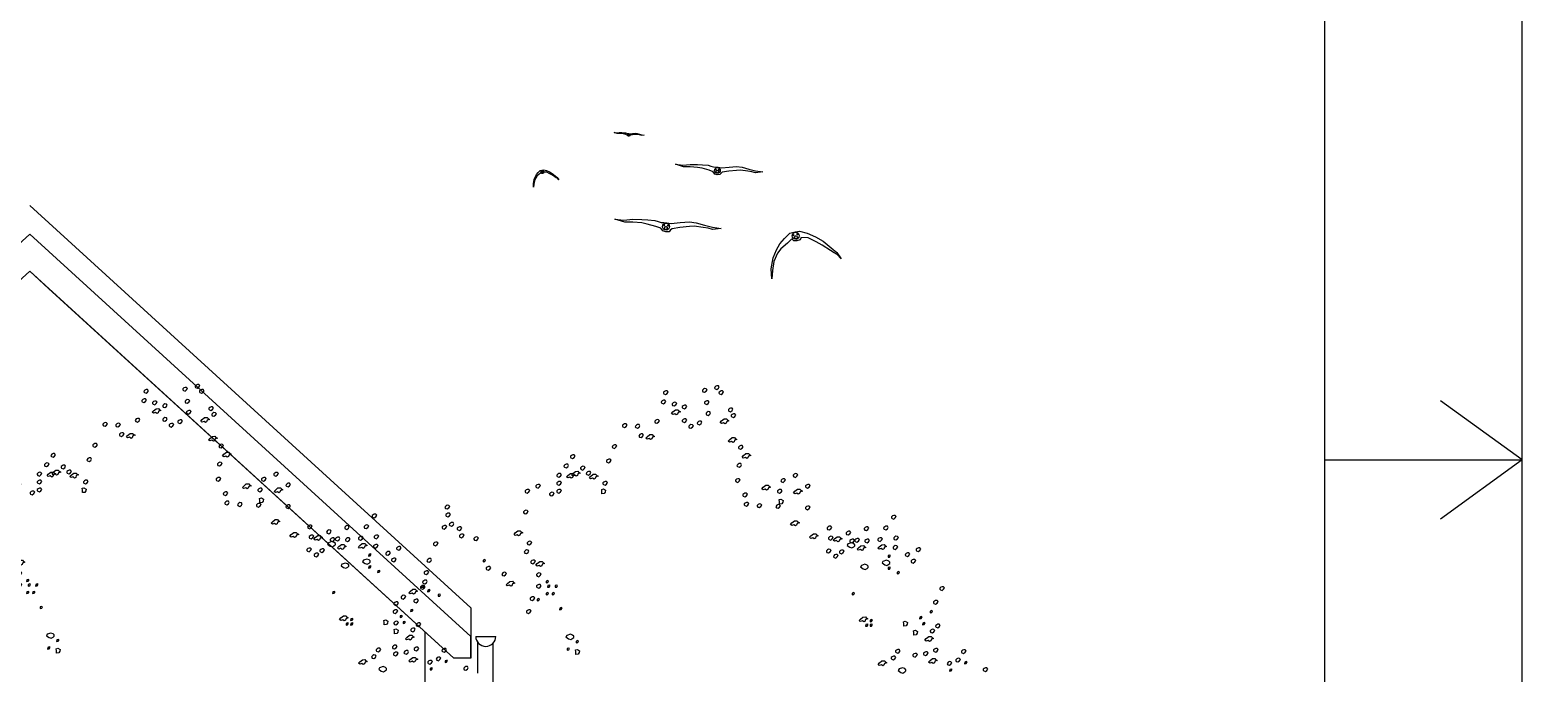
# Model space of a CAD drawing. Header units: millimetres. Extents: x 462666 to 1244237, y 2328025 to 3795663.
# Drawn here: x 1160762 to 1170595, y 2918238 to 2922477 of the extents above; entities that cross this region are included whole.
import ezdxf

# ---------------------------------------------------------------- set-up
doc = ezdxf.new("R2010")
doc.units = ezdxf.units.MM
for name, color, linetype in [('561-ANIMATION', 151, 'Continuous'), ('arbre', 250, 'Continuous'), ('MUR-POH', 64, 'Continuous'), ('MUR_REZ', 3, 'Continuous'), ('PLE_REZ', 200, 'Continuous'), ('PLO_LIN', 6, 'Continuous'), ('RAM_100', 160, 'Continuous')]:
    doc.layers.add(name, color=color, linetype=linetype)

# ---------------------------------------------------------------- blocks, each defined once
blk = doc.blocks.new('arbre3')
at = {"layer": 'arbre', "color": 252}
for points in [[(257.876, 39.461), (257.917, 39.446), (257.956, 39.474), (257.98, 39.509), (257.956, 39.537), (257.919, 39.539), (257.889, 39.524), (257.865, 39.502), (257.863, 39.48)], [(256.531, 39.098), (256.572, 39.082), (256.611, 39.111), (256.635, 39.145), (256.611, 39.174), (256.574, 39.176), (256.544, 39.161), (256.52, 39.139), (256.518, 39.117)], [(256.585, 39.334), (256.627, 39.319), (256.666, 39.347), (256.69, 39.382), (256.666, 39.41), (256.629, 39.412), (256.598, 39.397), (256.574, 39.375), (256.572, 39.353)], [(257.567, 39.388), (257.608, 39.373), (257.647, 39.401), (257.671, 39.436), (257.647, 39.464), (257.61, 39.466), (257.58, 39.451), (257.556, 39.429), (257.554, 39.408)], [(257.621, 39.079), (257.663, 39.064), (257.702, 39.092), (257.726, 39.127), (257.702, 39.155), (257.665, 39.158), (257.634, 39.142), (257.61, 39.121), (257.608, 39.099)], [(257.985, 39.334), (258.026, 39.319), (258.065, 39.347), (258.089, 39.382), (258.065, 39.41), (258.028, 39.412), (257.998, 39.397), (257.974, 39.375), (257.972, 39.353)], [(256.812, 38.877), (256.877, 38.929), (256.938, 38.932), (256.964, 38.903), (256.999, 38.882), (256.942, 38.864), (256.927, 38.821), (256.897, 38.806), (256.862, 38.832), (256.81, 38.814), (256.779, 38.84)], [(256.803, 39.043), (256.845, 39.028), (256.884, 39.056), (256.908, 39.091), (256.884, 39.119), (256.847, 39.121), (256.816, 39.106), (256.792, 39.084), (256.79, 39.063)], [(257.058, 38.97), (257.099, 38.955), (257.138, 38.983), (257.162, 39.018), (257.138, 39.046), (257.101, 39.049), (257.071, 39.033), (257.047, 39.012), (257.045, 38.99)], [(257.658, 38.807), (257.699, 38.792), (257.738, 38.82), (257.762, 38.855), (257.738, 38.883), (257.701, 38.885), (257.671, 38.87), (257.647, 38.848), (257.645, 38.826)], [(258.221, 38.898), (258.262, 38.882), (258.301, 38.911), (258.325, 38.945), (258.301, 38.974), (258.264, 38.976), (258.234, 38.961), (258.21, 38.939), (258.208, 38.917)], [(258.294, 38.752), (258.335, 38.737), (258.374, 38.765), (258.398, 38.8), (258.374, 38.828), (258.337, 38.831), (258.307, 38.815), (258.283, 38.794), (258.281, 38.772)], [(255.549, 38.5), (255.591, 38.485), (255.63, 38.513), (255.654, 38.548), (255.63, 38.576), (255.593, 38.578), (255.562, 38.563), (255.538, 38.541), (255.536, 38.52)], [(255.876, 38.482), (255.918, 38.467), (255.957, 38.495), (255.981, 38.53), (255.957, 38.558), (255.92, 38.56), (255.889, 38.545), (255.866, 38.523), (255.863, 38.502)], [(256.367, 38.607), (256.408, 38.592), (256.448, 38.62), (256.471, 38.655), (256.448, 38.683), (256.411, 38.685), (256.38, 38.67), (256.356, 38.648), (256.354, 38.627)], [(257.058, 38.625), (257.099, 38.61), (257.138, 38.638), (257.162, 38.673), (257.138, 38.701), (257.101, 38.703), (257.071, 38.688), (257.047, 38.666), (257.045, 38.645)], [(257.221, 38.48), (257.263, 38.465), (257.302, 38.493), (257.326, 38.528), (257.302, 38.556), (257.265, 38.558), (257.234, 38.543), (257.211, 38.521), (257.208, 38.499)], [(257.439, 38.571), (257.481, 38.555), (257.52, 38.584), (257.544, 38.618), (257.52, 38.647), (257.483, 38.649), (257.453, 38.634), (257.429, 38.612), (257.426, 38.59)], [(258.037, 38.652), (258.102, 38.705), (258.163, 38.707), (258.189, 38.678), (258.224, 38.657), (258.167, 38.639), (258.152, 38.596), (258.122, 38.581), (258.087, 38.607), (258.035, 38.589), (258.004, 38.615)], [(255.295, 37.973), (255.336, 37.958), (255.375, 37.986), (255.399, 38.021), (255.375, 38.049), (255.338, 38.052), (255.308, 38.036), (255.284, 38.015), (255.282, 37.993)], [(255.967, 38.246), (256.009, 38.231), (256.048, 38.259), (256.072, 38.294), (256.048, 38.322), (256.011, 38.324), (255.98, 38.309), (255.956, 38.287), (255.954, 38.265)], [(256.162, 38.253), (256.227, 38.305), (256.288, 38.307), (256.314, 38.279), (256.349, 38.257), (256.293, 38.24), (256.277, 38.196), (256.247, 38.181), (256.212, 38.207), (256.16, 38.19), (256.129, 38.216)], [(258.237, 38.178), (258.302, 38.23), (258.363, 38.232), (258.389, 38.204), (258.424, 38.182), (258.367, 38.165), (258.352, 38.121), (258.322, 38.106), (258.287, 38.132), (258.235, 38.115), (258.204, 38.141)], [(258.475, 37.953), (258.517, 37.938), (258.556, 37.966), (258.58, 38.001), (258.556, 38.029), (258.519, 38.031), (258.489, 38.016), (258.465, 37.994), (258.462, 37.973)], [(254.241, 37.719), (254.282, 37.704), (254.321, 37.732), (254.345, 37.767), (254.321, 37.795), (254.284, 37.797), (254.254, 37.782), (254.23, 37.76), (254.228, 37.739)], [(255.149, 37.61), (255.191, 37.595), (255.23, 37.623), (255.254, 37.658), (255.23, 37.686), (255.193, 37.688), (255.162, 37.673), (255.139, 37.651), (255.136, 37.63)], [(258.587, 37.778), (258.652, 37.83), (258.713, 37.832), (258.739, 37.804), (258.774, 37.782), (258.717, 37.765), (258.702, 37.721), (258.672, 37.706), (258.637, 37.732), (258.585, 37.715), (258.554, 37.741)], [(253.895, 37.247), (253.937, 37.231), (253.976, 37.26), (254, 37.294), (253.976, 37.323), (253.939, 37.325), (253.908, 37.31), (253.884, 37.288), (253.882, 37.266)], [(254.077, 37.483), (254.118, 37.468), (254.158, 37.496), (254.181, 37.531), (254.158, 37.559), (254.121, 37.561), (254.09, 37.546), (254.066, 37.524), (254.064, 37.502)], [(254.162, 37.278), (254.227, 37.33), (254.288, 37.332), (254.314, 37.304), (254.349, 37.282), (254.293, 37.265), (254.277, 37.222), (254.247, 37.206), (254.212, 37.232), (254.16, 37.215), (254.13, 37.241)], [(254.287, 37.328), (254.352, 37.38), (254.413, 37.382), (254.439, 37.354), (254.474, 37.332), (254.418, 37.315), (254.402, 37.272), (254.372, 37.256), (254.337, 37.282), (254.285, 37.265), (254.255, 37.291)], [(254.495, 37.428), (254.536, 37.413), (254.576, 37.441), (254.599, 37.476), (254.576, 37.504), (254.539, 37.507), (254.508, 37.491), (254.484, 37.47), (254.482, 37.448)], [(254.641, 37.301), (254.682, 37.286), (254.721, 37.314), (254.745, 37.349), (254.721, 37.377), (254.684, 37.379), (254.654, 37.364), (254.63, 37.342), (254.627, 37.321)], [(254.737, 37.253), (254.802, 37.305), (254.863, 37.307), (254.889, 37.279), (254.924, 37.257), (254.868, 37.24), (254.852, 37.197), (254.822, 37.181), (254.787, 37.207), (254.735, 37.19), (254.705, 37.216)], [(258.439, 37.499), (258.48, 37.484), (258.52, 37.512), (258.543, 37.547), (258.52, 37.575), (258.483, 37.577), (258.452, 37.562), (258.428, 37.54), (258.426, 37.518)], [(259.857, 37.244), (259.898, 37.229), (259.937, 37.257), (259.961, 37.292), (259.937, 37.32), (259.9, 37.323), (259.87, 37.307), (259.846, 37.286), (259.844, 37.264)], [(253.096, 36.847), (253.137, 36.832), (253.176, 36.86), (253.2, 36.895), (253.176, 36.923), (253.139, 36.925), (253.109, 36.91), (253.085, 36.888), (253.083, 36.866)], [(253.368, 36.974), (253.41, 36.959), (253.449, 36.987), (253.473, 37.022), (253.449, 37.05), (253.412, 37.052), (253.381, 37.037), (253.357, 37.015), (253.355, 36.994)], [(253.895, 37.047), (253.937, 37.032), (253.976, 37.06), (254, 37.095), (253.976, 37.123), (253.939, 37.125), (253.908, 37.11), (253.884, 37.088), (253.882, 37.066)], [(253.895, 36.847), (253.937, 36.832), (253.976, 36.86), (254, 36.895), (253.976, 36.923), (253.939, 36.925), (253.908, 36.91), (253.884, 36.888), (253.882, 36.866)], [(255.021, 36.812), (255.021, 36.871), (255.015, 36.923), (255.06, 36.936), (255.113, 36.903), (255.106, 36.858), (255.08, 36.819)], [(255.059, 37.047), (255.1, 37.032), (255.139, 37.06), (255.163, 37.095), (255.139, 37.123), (255.102, 37.125), (255.072, 37.11), (255.048, 37.088), (255.046, 37.066)], [(258.403, 37.117), (258.444, 37.102), (258.483, 37.13), (258.507, 37.165), (258.483, 37.193), (258.446, 37.195), (258.416, 37.18), (258.392, 37.159), (258.39, 37.137)], [(259.087, 36.978), (259.152, 37.03), (259.213, 37.033), (259.239, 37.004), (259.274, 36.983), (259.217, 36.965), (259.202, 36.922), (259.172, 36.907), (259.137, 36.933), (259.085, 36.915), (259.054, 36.941)], [(259.457, 36.845), (259.498, 36.83), (259.537, 36.858), (259.561, 36.893), (259.537, 36.921), (259.5, 36.923), (259.47, 36.908), (259.446, 36.886), (259.444, 36.864)], [(259.548, 37.117), (259.589, 37.102), (259.628, 37.13), (259.652, 37.165), (259.628, 37.193), (259.591, 37.195), (259.561, 37.18), (259.537, 37.159), (259.535, 37.137)], [(259.887, 36.878), (259.952, 36.93), (260.013, 36.933), (260.039, 36.904), (260.074, 36.883), (260.017, 36.865), (260.002, 36.822), (259.972, 36.807), (259.937, 36.833), (259.885, 36.815), (259.854, 36.841)], [(260.166, 36.972), (260.207, 36.957), (260.246, 36.985), (260.27, 37.02), (260.246, 37.048), (260.209, 37.05), (260.179, 37.035), (260.155, 37.013), (260.153, 36.991)], [(251.078, 36.447), (251.12, 36.432), (251.159, 36.46), (251.183, 36.495), (251.159, 36.523), (251.122, 36.525), (251.091, 36.51), (251.067, 36.489), (251.065, 36.467)], [(253.714, 36.774), (253.755, 36.759), (253.794, 36.787), (253.818, 36.822), (253.794, 36.85), (253.757, 36.852), (253.727, 36.837), (253.703, 36.816), (253.701, 36.794)], [(258.585, 36.754), (258.626, 36.739), (258.665, 36.767), (258.689, 36.802), (258.665, 36.83), (258.628, 36.832), (258.598, 36.817), (258.574, 36.795), (258.571, 36.773)], [(258.621, 36.518), (258.662, 36.503), (258.701, 36.531), (258.725, 36.566), (258.701, 36.594), (258.664, 36.596), (258.634, 36.581), (258.61, 36.559), (258.608, 36.537)], [(258.948, 36.481), (258.989, 36.466), (259.028, 36.494), (259.052, 36.529), (259.028, 36.557), (258.991, 36.56), (258.961, 36.544), (258.937, 36.523), (258.935, 36.501)], [(259.421, 36.463), (259.462, 36.448), (259.501, 36.476), (259.525, 36.511), (259.501, 36.539), (259.464, 36.541), (259.434, 36.526), (259.41, 36.505), (259.408, 36.483)], [(259.495, 36.556), (259.495, 36.615), (259.489, 36.667), (259.534, 36.68), (259.587, 36.647), (259.58, 36.601), (259.554, 36.562)], [(260.166, 36.427), (260.207, 36.412), (260.246, 36.44), (260.27, 36.475), (260.246, 36.503), (260.209, 36.505), (260.179, 36.49), (260.155, 36.468), (260.153, 36.446)], [(251.096, 36.247), (251.138, 36.232), (251.177, 36.26), (251.201, 36.295), (251.177, 36.323), (251.14, 36.326), (251.109, 36.31), (251.086, 36.289), (251.083, 36.267)], [(253.059, 36.32), (253.101, 36.305), (253.14, 36.333), (253.164, 36.368), (253.14, 36.396), (253.103, 36.398), (253.072, 36.383), (253.048, 36.361), (253.046, 36.34)], [(259.812, 36.079), (259.877, 36.131), (259.938, 36.133), (259.964, 36.105), (259.999, 36.083), (259.942, 36.066), (259.927, 36.022), (259.897, 36.007), (259.862, 36.033), (259.81, 36.016), (259.779, 36.042)], [(262.336, 36.192), (262.377, 36.177), (262.417, 36.205), (262.441, 36.24), (262.417, 36.268), (262.38, 36.27), (262.349, 36.255), (262.325, 36.233), (262.323, 36.212)], [(251.006, 35.939), (251.047, 35.923), (251.086, 35.952), (251.11, 35.986), (251.086, 36.015), (251.049, 36.017), (251.019, 36.002), (250.995, 35.98), (250.992, 35.958)], [(251.187, 36.011), (251.229, 35.996), (251.268, 36.024), (251.292, 36.059), (251.268, 36.087), (251.231, 36.089), (251.2, 36.074), (251.176, 36.053), (251.174, 36.031)], [(251.387, 35.902), (251.429, 35.887), (251.468, 35.915), (251.492, 35.95), (251.468, 35.978), (251.431, 35.98), (251.4, 35.965), (251.376, 35.944), (251.374, 35.922)], [(251.442, 35.721), (251.483, 35.705), (251.522, 35.734), (251.546, 35.768), (251.522, 35.797), (251.485, 35.799), (251.455, 35.784), (251.431, 35.762), (251.429, 35.74)], [(252.837, 35.829), (252.903, 35.881), (252.963, 35.883), (252.989, 35.855), (253.024, 35.833), (252.968, 35.816), (252.953, 35.772), (252.922, 35.757), (252.887, 35.783), (252.835, 35.766), (252.805, 35.792)], [(260.287, 35.754), (260.352, 35.806), (260.413, 35.808), (260.439, 35.78), (260.474, 35.758), (260.417, 35.741), (260.402, 35.697), (260.372, 35.682), (260.337, 35.708), (260.285, 35.691), (260.254, 35.717)], [(260.711, 35.918), (260.752, 35.903), (260.791, 35.931), (260.815, 35.966), (260.791, 35.994), (260.754, 35.996), (260.724, 35.981), (260.7, 35.959), (260.698, 35.938)], [(260.747, 35.664), (260.789, 35.649), (260.828, 35.677), (260.852, 35.712), (260.828, 35.74), (260.791, 35.742), (260.76, 35.727), (260.736, 35.705), (260.734, 35.683)], [(261.191, 35.792), (261.232, 35.777), (261.272, 35.806), (261.295, 35.84), (261.272, 35.869), (261.235, 35.871), (261.204, 35.855), (261.18, 35.834), (261.178, 35.812)], [(261.646, 35.901), (261.687, 35.886), (261.726, 35.915), (261.75, 35.949), (261.726, 35.978), (261.689, 35.98), (261.659, 35.965), (261.635, 35.943), (261.633, 35.921)], [(262.136, 35.92), (262.178, 35.904), (262.217, 35.933), (262.241, 35.967), (262.217, 35.996), (262.18, 35.998), (262.149, 35.983), (262.125, 35.961), (262.123, 35.939)], [(262.391, 35.665), (262.432, 35.65), (262.471, 35.678), (262.495, 35.713), (262.471, 35.741), (262.434, 35.744), (262.404, 35.728), (262.38, 35.707), (262.378, 35.685)], [(250.787, 35.521), (250.829, 35.505), (250.868, 35.534), (250.892, 35.569), (250.868, 35.597), (250.831, 35.599), (250.8, 35.584), (250.777, 35.562), (250.774, 35.54)], [(251.805, 35.648), (251.847, 35.633), (251.886, 35.661), (251.91, 35.696), (251.886, 35.724), (251.849, 35.726), (251.818, 35.711), (251.794, 35.689), (251.792, 35.667)], [(253.077, 35.321), (253.119, 35.306), (253.158, 35.334), (253.182, 35.369), (253.158, 35.397), (253.121, 35.399), (253.091, 35.384), (253.067, 35.362), (253.064, 35.34)], [(253.15, 35.539), (253.191, 35.524), (253.231, 35.552), (253.255, 35.587), (253.231, 35.615), (253.194, 35.617), (253.163, 35.602), (253.139, 35.58), (253.137, 35.558)], [(260.693, 35.337), (260.734, 35.322), (260.773, 35.35), (260.797, 35.385), (260.773, 35.413), (260.736, 35.415), (260.706, 35.4), (260.682, 35.378), (260.68, 35.356)], [(260.887, 35.679), (260.952, 35.731), (261.013, 35.733), (261.039, 35.705), (261.074, 35.683), (261.017, 35.666), (261.002, 35.622), (260.971, 35.607), (260.937, 35.633), (260.885, 35.616), (260.854, 35.642)], [(261.02, 35.319), (261.061, 35.303), (261.1, 35.332), (261.124, 35.366), (261.1, 35.395), (261.063, 35.397), (261.033, 35.382), (261.009, 35.36), (261.007, 35.338)], [(261.267, 35.466), (261.322, 35.448), (261.372, 35.476), (261.398, 35.5), (261.398, 35.531), (261.369, 35.559), (261.313, 35.579), (261.224, 35.55), (261.202, 35.511)], [(261.282, 35.593), (261.323, 35.577), (261.362, 35.606), (261.386, 35.64), (261.362, 35.669), (261.326, 35.671), (261.295, 35.656), (261.271, 35.634), (261.269, 35.612)], [(261.409, 35.611), (261.451, 35.596), (261.49, 35.624), (261.514, 35.659), (261.49, 35.687), (261.453, 35.689), (261.422, 35.674), (261.398, 35.652), (261.396, 35.63)], [(261.487, 35.454), (261.552, 35.506), (261.613, 35.508), (261.639, 35.48), (261.674, 35.458), (261.617, 35.441), (261.602, 35.397), (261.571, 35.382), (261.537, 35.408), (261.485, 35.391), (261.454, 35.417)], [(261.664, 35.593), (261.705, 35.577), (261.744, 35.606), (261.768, 35.64), (261.744, 35.669), (261.707, 35.671), (261.677, 35.656), (261.653, 35.634), (261.651, 35.612)], [(261.991, 35.629), (262.032, 35.614), (262.071, 35.642), (262.095, 35.677), (262.071, 35.705), (262.034, 35.707), (262.004, 35.692), (261.98, 35.67), (261.978, 35.649)], [(262.012, 35.479), (262.077, 35.531), (262.138, 35.533), (262.164, 35.505), (262.199, 35.483), (262.142, 35.466), (262.127, 35.422), (262.096, 35.407), (262.062, 35.433), (262.009, 35.416), (261.979, 35.442)], [(262.373, 35.429), (262.414, 35.414), (262.453, 35.442), (262.477, 35.477), (262.453, 35.505), (262.416, 35.507), (262.386, 35.492), (262.362, 35.47), (262.36, 35.449)], [(262.954, 35.375), (262.995, 35.359), (263.035, 35.388), (263.058, 35.422), (263.035, 35.451), (262.998, 35.453), (262.967, 35.438), (262.943, 35.416), (262.941, 35.394)], [(250.624, 35.103), (250.665, 35.088), (250.704, 35.116), (250.728, 35.151), (250.704, 35.179), (250.667, 35.181), (250.637, 35.166), (250.613, 35.144), (250.611, 35.122)], [(252.027, 35.1), (252.066, 35.107), (252.088, 35.146), (252.066, 35.154), (252.029, 35.141)], [(253.241, 35.067), (253.282, 35.051), (253.321, 35.08), (253.345, 35.114), (253.321, 35.143), (253.285, 35.145), (253.254, 35.13), (253.23, 35.108), (253.228, 35.086)], [(253.387, 35.054), (253.453, 35.106), (253.513, 35.108), (253.539, 35.08), (253.574, 35.059), (253.518, 35.041), (253.503, 34.998), (253.472, 34.982), (253.437, 35.009), (253.385, 34.991), (253.355, 35.017)], [(260.875, 35.21), (260.916, 35.194), (260.955, 35.223), (260.979, 35.257), (260.955, 35.286), (260.918, 35.288), (260.888, 35.273), (260.864, 35.251), (260.862, 35.229)], [(261.606, 34.923), (261.661, 34.906), (261.711, 34.934), (261.737, 34.958), (261.737, 34.988), (261.708, 35.017), (261.652, 35.036), (261.563, 35.008), (261.541, 34.969)], [(262.149, 35.025), (262.203, 35.007), (262.253, 35.036), (262.279, 35.06), (262.279, 35.09), (262.251, 35.118), (262.195, 35.138), (262.105, 35.11), (262.084, 35.07)], [(262.236, 35.213), (262.275, 35.22), (262.297, 35.259), (262.275, 35.268), (262.238, 35.255)], [(262.682, 35.247), (262.723, 35.232), (262.762, 35.261), (262.786, 35.295), (262.762, 35.324), (262.725, 35.326), (262.695, 35.31), (262.671, 35.289), (262.668, 35.267)], [(262.827, 35.084), (262.868, 35.069), (262.907, 35.097), (262.931, 35.132), (262.907, 35.16), (262.87, 35.162), (262.84, 35.147), (262.816, 35.125), (262.814, 35.104)], [(250.515, 34.558), (250.556, 34.543), (250.595, 34.571), (250.619, 34.606), (250.595, 34.634), (250.558, 34.636), (250.528, 34.621), (250.504, 34.599), (250.502, 34.577)], [(250.551, 34.794), (250.592, 34.779), (250.632, 34.807), (250.655, 34.842), (250.632, 34.87), (250.595, 34.872), (250.564, 34.857), (250.54, 34.835), (250.538, 34.814)], [(252.114, 34.903), (252.156, 34.888), (252.195, 34.916), (252.219, 34.951), (252.195, 34.979), (252.158, 34.981), (252.127, 34.966), (252.103, 34.944), (252.101, 34.923)], [(252.514, 34.758), (252.555, 34.742), (252.594, 34.771), (252.618, 34.805), (252.594, 34.834), (252.558, 34.836), (252.527, 34.821), (252.503, 34.799), (252.501, 34.777)], [(253.386, 34.74), (253.428, 34.724), (253.467, 34.753), (253.491, 34.787), (253.467, 34.816), (253.43, 34.818), (253.4, 34.803), (253.376, 34.781), (253.373, 34.759)], [(253.615, 34.571), (253.654, 34.577), (253.676, 34.617), (253.654, 34.625), (253.617, 34.612)], [(262.236, 34.911), (262.275, 34.918), (262.297, 34.957), (262.275, 34.965), (262.238, 34.952)], [(262.463, 34.798), (262.502, 34.804), (262.524, 34.843), (262.502, 34.852), (262.465, 34.839)], [(249.97, 34.176), (250.011, 34.161), (250.05, 34.189), (250.074, 34.224), (250.05, 34.252), (250.013, 34.255), (249.983, 34.239), (249.959, 34.218), (249.957, 34.196)], [(250.188, 34.355), (250.253, 34.407), (250.314, 34.409), (250.34, 34.381), (250.374, 34.359), (250.318, 34.341), (250.303, 34.298), (250.272, 34.283), (250.238, 34.309), (250.185, 34.291), (250.155, 34.318)], [(250.477, 34.458), (250.516, 34.464), (250.538, 34.503), (250.516, 34.512), (250.479, 34.499)], [(250.628, 34.344), (250.667, 34.351), (250.689, 34.39), (250.667, 34.399), (250.63, 34.385)], [(250.893, 34.231), (250.932, 34.237), (250.954, 34.276), (250.932, 34.285), (250.895, 34.272)], [(252.637, 34.554), (252.703, 34.607), (252.763, 34.609), (252.79, 34.58), (252.824, 34.559), (252.768, 34.541), (252.753, 34.498), (252.722, 34.483), (252.687, 34.509), (252.635, 34.491), (252.605, 34.517)], [(253.386, 34.449), (253.428, 34.434), (253.467, 34.462), (253.491, 34.497), (253.467, 34.525), (253.43, 34.527), (253.4, 34.512), (253.376, 34.49), (253.373, 34.468)], [(253.615, 34.269), (253.654, 34.275), (253.676, 34.314), (253.654, 34.323), (253.617, 34.31)], [(253.653, 34.458), (253.692, 34.464), (253.714, 34.503), (253.692, 34.512), (253.655, 34.499)], [(253.766, 34.269), (253.805, 34.275), (253.827, 34.314), (253.805, 34.323), (253.769, 34.31)], [(253.842, 34.458), (253.881, 34.464), (253.903, 34.503), (253.881, 34.512), (253.844, 34.499)], [(261.329, 34.269), (261.368, 34.275), (261.389, 34.314), (261.368, 34.323), (261.331, 34.31)], [(263.554, 34.394), (263.595, 34.378), (263.634, 34.407), (263.658, 34.441), (263.634, 34.47), (263.597, 34.472), (263.567, 34.457), (263.543, 34.435), (263.541, 34.413)], [(249.77, 33.813), (249.811, 33.798), (249.85, 33.826), (249.874, 33.861), (249.85, 33.889), (249.813, 33.891), (249.783, 33.876), (249.759, 33.854), (249.757, 33.833)], [(249.788, 34.013), (249.829, 33.998), (249.868, 34.026), (249.892, 34.061), (249.868, 34.089), (249.831, 34.091), (249.801, 34.076), (249.777, 34.054), (249.775, 34.032)], [(253.132, 33.813), (253.173, 33.798), (253.212, 33.826), (253.236, 33.861), (253.212, 33.889), (253.175, 33.891), (253.145, 33.876), (253.121, 33.854), (253.119, 33.833)], [(253.223, 34.14), (253.264, 34.125), (253.303, 34.153), (253.327, 34.188), (253.303, 34.216), (253.266, 34.218), (253.236, 34.203), (253.212, 34.181), (253.21, 34.16)], [(253.388, 34.117), (253.427, 34.124), (253.449, 34.163), (253.427, 34.172), (253.39, 34.159)], [(253.955, 33.891), (253.995, 33.897), (254.016, 33.936), (253.995, 33.945), (253.958, 33.932)], [(263.295, 33.815), (263.334, 33.822), (263.356, 33.861), (263.334, 33.869), (263.297, 33.856)], [(263.39, 34.048), (263.432, 34.033), (263.471, 34.061), (263.495, 34.096), (263.471, 34.124), (263.434, 34.127), (263.403, 34.111), (263.379, 34.09), (263.377, 34.068)], [(249.788, 33.522), (249.829, 33.507), (249.868, 33.535), (249.892, 33.57), (249.868, 33.598), (249.831, 33.6), (249.801, 33.585), (249.777, 33.564), (249.775, 33.542)], [(261.537, 33.655), (261.602, 33.707), (261.663, 33.709), (261.689, 33.681), (261.724, 33.659), (261.667, 33.642), (261.652, 33.598), (261.621, 33.583), (261.587, 33.609), (261.535, 33.592), (261.504, 33.618)], [(261.669, 33.475), (261.708, 33.481), (261.73, 33.521), (261.708, 33.529), (261.671, 33.516)], [(261.782, 33.588), (261.821, 33.595), (261.843, 33.634), (261.821, 33.643), (261.784, 33.63)], [(261.782, 33.475), (261.821, 33.481), (261.843, 33.521), (261.821, 33.529), (261.784, 33.516)], [(262.63, 33.479), (262.63, 33.538), (262.623, 33.59), (262.669, 33.603), (262.721, 33.571), (262.715, 33.525), (262.689, 33.486)], [(263.03, 33.664), (263.069, 33.67), (263.091, 33.709), (263.069, 33.718), (263.032, 33.705)], [(263.106, 33.513), (263.145, 33.519), (263.166, 33.558), (263.145, 33.567), (263.108, 33.554)], [(263.447, 33.45), (263.488, 33.435), (263.527, 33.463), (263.551, 33.498), (263.527, 33.526), (263.49, 33.528), (263.46, 33.513), (263.436, 33.491), (263.434, 33.47)], [(254.18, 33.16), (254.234, 33.143), (254.284, 33.171), (254.31, 33.195), (254.31, 33.226), (254.282, 33.254), (254.225, 33.273), (254.136, 33.245), (254.114, 33.206)], [(254.371, 33.059), (254.41, 33.066), (254.432, 33.105), (254.41, 33.113), (254.373, 33.1)], [(262.886, 33.252), (262.886, 33.31), (262.88, 33.362), (262.926, 33.375), (262.978, 33.343), (262.971, 33.297), (262.945, 33.258)], [(263.197, 33.164), (263.263, 33.216), (263.323, 33.218), (263.35, 33.19), (263.384, 33.168), (263.328, 33.151), (263.313, 33.107), (263.282, 33.092), (263.247, 33.118), (263.195, 33.101), (263.165, 33.127)], [(263.31, 33.32), (263.351, 33.305), (263.39, 33.333), (263.414, 33.368), (263.39, 33.396), (263.353, 33.398), (263.323, 33.383), (263.299, 33.361), (263.297, 33.339)], [(249.751, 32.918), (249.793, 32.903), (249.832, 32.931), (249.856, 32.966), (249.832, 32.994), (249.795, 32.996), (249.764, 32.981), (249.741, 32.959), (249.738, 32.937)], [(254.144, 32.87), (254.184, 32.877), (254.205, 32.916), (254.184, 32.924), (254.147, 32.911)], [(254.366, 32.767), (254.366, 32.826), (254.359, 32.878), (254.405, 32.891), (254.457, 32.859), (254.451, 32.813), (254.424, 32.774)], [(262.437, 32.812), (262.478, 32.796), (262.517, 32.825), (262.541, 32.859), (262.517, 32.888), (262.48, 32.89), (262.45, 32.875), (262.426, 32.853), (262.424, 32.831)], [(262.873, 32.714), (262.915, 32.699), (262.954, 32.727), (262.978, 32.762), (262.954, 32.79), (262.917, 32.792), (262.886, 32.777), (262.862, 32.755), (262.86, 32.733)], [(263.14, 32.753), (263.182, 32.738), (263.221, 32.766), (263.245, 32.801), (263.221, 32.829), (263.184, 32.831), (263.153, 32.816), (263.13, 32.794), (263.127, 32.773)], [(263.395, 32.838), (263.436, 32.822), (263.475, 32.851), (263.499, 32.885), (263.475, 32.914), (263.438, 32.916), (263.408, 32.901), (263.384, 32.879), (263.382, 32.857)], [(264.098, 32.805), (264.14, 32.79), (264.179, 32.818), (264.203, 32.853), (264.179, 32.881), (264.142, 32.883), (264.111, 32.868), (264.088, 32.846), (264.085, 32.825)], [(262.015, 32.549), (262.08, 32.601), (262.141, 32.603), (262.167, 32.575), (262.202, 32.553), (262.146, 32.536), (262.13, 32.492), (262.1, 32.477), (262.065, 32.503), (262.013, 32.486), (261.983, 32.512)], [(262.326, 32.642), (262.367, 32.627), (262.406, 32.655), (262.43, 32.69), (262.406, 32.718), (262.369, 32.72), (262.339, 32.705), (262.315, 32.684), (262.313, 32.662)], [(262.556, 32.313), (262.61, 32.296), (262.66, 32.324), (262.686, 32.348), (262.686, 32.378), (262.658, 32.406), (262.601, 32.426), (262.512, 32.398), (262.491, 32.359)], [(263.287, 32.605), (263.352, 32.658), (263.413, 32.66), (263.439, 32.631), (263.473, 32.61), (263.417, 32.592), (263.402, 32.549), (263.371, 32.534), (263.337, 32.56), (263.284, 32.542), (263.254, 32.568)], [(263.74, 32.505), (263.781, 32.49), (263.82, 32.518), (263.844, 32.553), (263.82, 32.581), (263.783, 32.584), (263.753, 32.568), (263.729, 32.547), (263.727, 32.525)], [(263.786, 32.341), (263.825, 32.348), (263.847, 32.387), (263.825, 32.395), (263.788, 32.382)], [(263.955, 32.59), (263.996, 32.575), (264.035, 32.603), (264.059, 32.638), (264.035, 32.666), (263.999, 32.668), (263.968, 32.653), (263.944, 32.631), (263.942, 32.61)], [(264.164, 32.53), (264.203, 32.537), (264.225, 32.576), (264.203, 32.584), (264.167, 32.571)], [(264.646, 32.349), (264.687, 32.334), (264.726, 32.362), (264.75, 32.397), (264.726, 32.425), (264.689, 32.427), (264.659, 32.412), (264.635, 32.39), (264.633, 32.369)]]:
    blk.add_lwpolyline(points, close=True, dxfattribs=at)
blk = doc.blocks.new('bird-01')
for points in [[(-0.1899, 0.0098), (-0.1518, 0.0162), (-0.1146, 0.0183), (-0.0889, 0.0185), (-0.0589, 0.0185), (-0.0446, 0.0147), (-0.031, 0.0119), (-0.0194, 0.0122), (-0.0067, 0.0122), (0.0122, 0.0106), (0.0502, 0.0169), (0.0894, 0.0224), (0.1181, 0.0208), (0.1545, 0.0136), (0.1891, 0.0071), (0.2267, 0.0045), (0.1893, -0.002), (0.1703, 0.0011), (0.1498, 0.0027), (0.1104, 0.0054), (0.0909, 0.0026), (0.0499, -0.0038), (0.0172, -0.0119), (0.0116, -0.0174), (0.0054, -0.0254), (-0.0088, -0.027), (-0.0214, -0.0242), (-0.0304, -0.0134), (-0.052, -0.0069), (-0.0893, 0.0006), (-0.1124, 0.0039), (-0.1512, 0.0034), (-0.1852, 0.0019), (-0.229, 0.0113), (-0.1899, 0.0098)], [(-0.009, -0.0044), (-0.0118, -0.0056), (-0.0143, -0.0069), (-0.0148, -0.0088), (-0.0156, -0.0117), (-0.0156, -0.0142), (-0.0143, -0.0143), (-0.012, -0.0152), (-0.0105, -0.0168), (-0.0092, -0.0191), (-0.0091, -0.0202)], [(-0.009, -0.0044), (-0.0062, -0.0056), (-0.0037, -0.007), (-0.0032, -0.0089), (-0.0025, -0.0118), (-0.0025, -0.0143), (-0.0038, -0.0144), (-0.0061, -0.0152), (-0.0076, -0.0169), (-0.009, -0.0191), (-0.0091, -0.0202)]]:
    blk.add_lwpolyline(points)
blk.add_circle((-0.0088, -0.0045), 0.0149)
at = {"extrusion": (0, 0, -1)}
blk.add_ellipse((-0.0169, 0), major_axis=(0.0013, 0.00217), ratio=0.734005, dxfattribs=at)
blk.add_ellipse((0, 0), major_axis=(-0.0013, 0.00217), ratio=0.734005)

msp = doc.modelspace()

# ---------------------------------------------------------------- linework, layer by layer
at = {"layer": '561-ANIMATION', "elevation": 0}
for points in [[(1164080, 2921464.5), (1164084.7, 2921490.9), (1164093.1, 2921510.1), (1164101.2, 2921524.7), (1164112.2, 2921537.3), (1164118.3, 2921543.6), (1164124.3, 2921549.8), (1164130.6, 2921551.4), (1164137.5, 2921553.1), (1164148, 2921554.7), (1164166.2, 2921549.7), (1164186, 2921541.5), (1164204.1, 2921530.5), (1164223.2, 2921514.7), (1164236.5, 2921503.4), (1164247.5, 2921488.6), (1164237.8, 2921498.8), (1164230.2, 2921503.1), (1164221.9, 2921508.6), (1164201.9, 2921521.1), (1164187.8, 2921529.3), (1164168.7, 2921538.4), (1164150.8, 2921539.8), (1164151.3, 2921539.3), (1164149, 2921534.2), (1164141.4, 2921531.5), (1164134.2, 2921531.4), (1164129.5, 2921536.2), (1164118.9, 2921525.8), (1164103.1, 2921512.4), (1164095.5, 2921502.5), (1164086.7, 2921482.3), (1164083.6, 2921460.8), (1164081.3, 2921440.6), (1164080, 2921464.5)], [(1164138.4, 2921543.8), (1164137, 2921542.8), (1164135.8, 2921541.7), (1164135.8, 2921540.6), (1164135.7, 2921538.9), (1164136, 2921537.6), (1164136.8, 2921537.7), (1164138.1, 2921537.5), (1164139.2, 2921536.8), (1164140.1, 2921535.7), (1164140.4, 2921535.2)], [(1164138.4, 2921543.8), (1164140.1, 2921543.4), (1164141.6, 2921543), (1164142.1, 2921542.1), (1164142.9, 2921540.6), (1164143.2, 2921539.2), (1164142.5, 2921539), (1164141.4, 2921538.2), (1164140.7, 2921537.1), (1164140.3, 2921535.8), (1164140.4, 2921535.2)], [(1165646.3, 2920901.7), (1165659.2, 2920974.7), (1165682.4, 2921027.6), (1165704.7, 2921067.9), (1165735.2, 2921102.6), (1165752, 2921120), (1165768.6, 2921137.1), (1165786, 2921141.7), (1165805, 2921146.2), (1165834.1, 2921150.6), (1165884.3, 2921136.9), (1165939, 2921114.3), (1165989, 2921084), (1166041.6, 2921040.3), (1166078.3, 2921009), (1166108.7, 2920968.3), (1166082, 2920996.3), (1166060.9, 2921008.1), (1166038, 2921023.5), (1165982.9, 2921058), (1165944, 2921080.5), (1165891.2, 2921105.6), (1165841.7, 2921109.6), (1165843.1, 2921108.3), (1165836.7, 2921094), (1165815.9, 2921086.6), (1165795.9, 2921086.3), (1165783, 2921099.5), (1165753.7, 2921070.8), (1165710.2, 2921034), (1165689.1, 2921006.6), (1165664.8, 2920950.9), (1165656.2, 2920891.5), (1165650, 2920835.7), (1165646.3, 2920901.7)], [(1165807.5, 2921120.5), (1165803.7, 2921117.7), (1165800.5, 2921114.8), (1165800.4, 2921111.8), (1165800.2, 2921107.2), (1165801, 2921103.4), (1165803.1, 2921103.7), (1165806.8, 2921103.2), (1165809.7, 2921101.2), (1165812.4, 2921098.3), (1165812.9, 2921096.8)], [(1165807.5, 2921120.5), (1165812.2, 2921119.6), (1165816.4, 2921118.4), (1165817.8, 2921115.8), (1165820, 2921111.7), (1165820.8, 2921107.9), (1165818.8, 2921107.2), (1165815.7, 2921105.2), (1165814, 2921102.2), (1165812.8, 2921098.4), (1165812.9, 2921096.8)]]:
    msp.add_lwpolyline(points, dxfattribs=at)
at = {"layer": '561-ANIMATION'}
for centre, radius in [((1164138.5, 2921543.7, 0), 8.36), ((1165807.8, 2921120.4, 0), 23.1)]:
    msp.add_circle(centre, radius, dxfattribs=at)
at = {"layer": '561-ANIMATION', "extrusion": (0, 0, -1)}
for centre, major_axis in [((1164133.5, 2921545.1, 0), (0.43, 1.35)), ((1165794, 2921124.3, 0), (1.18, 3.73))]:
    msp.add_ellipse(centre, major_axis=major_axis, ratio=0.734005, dxfattribs=at)
at = {"layer": '561-ANIMATION'}
for centre, major_axis in [((1164142.7, 2921547.3, 0), (-0.99, 1.02)), ((1165819.4, 2921130.3, 0), (-2.73, 2.8))]:
    msp.add_ellipse(centre, major_axis=major_axis, ratio=0.734005, dxfattribs=at)
at = {"layer": 'Defpoints', "linetype": 'Continuous'}
for points in [[(1148344.9, 2934593.3), (1148344.9, 2904893.3), (1170594.9, 2904893.3), (1170594.9, 2934593.3)], [(1149544.9, 2933743.3), (1149544.9, 2905543.3), (1169294.9, 2905543.3), (1169294.9, 2933743.3)], [(1169294.9, 2933743.3), (1149544.9, 2933743.3), (1149544.9, 2905543.3), (1169294.9, 2905543.3)]]:
    msp.add_lwpolyline(points, close=True, dxfattribs=at)
at = {"layer": 'MUR-POH', "color": 1}
msp.add_lwpolyline([(1163367.7, 2918337.3), (1163367.7, 2918508.7)], dxfattribs=at)
at = {"layer": 'MUR_REZ'}
for p, q in [((1160760.7, 2921320.5), (1163667.7, 2918668.2)), ((1163555.6, 2918337.3), (1160885.4, 2920773.5)), ((1163667.7, 2918668.2), (1163667.7, 2918337.3)), ((1163367.7, 2913031.7), (1163367.7, 2918508.7)), ((1163367.7, 2918508.7), (1163367.7, 2918508.7)), ((1163667.7, 2918337.3), (1163667.7, 2918478.7)), ((1163667.7, 2918337.3), (1163555.6, 2918337.3)), ((1163667.7, 2918337.3), (1163555.6, 2918337.3))]:
    msp.add_line(p, q, dxfattribs=at)
at = {"layer": 'MUR_REZ', "flags": 128}
for points in [[(1163667.7, 2918337.3), (1163555.6, 2918337.3), (1160760.7, 2920887.3), (1157965.8, 2918337.3), (1155537.4, 2918337.3)], [(1160636, 2920773.5), (1160760.7, 2920887.3), (1160885.4, 2920773.5)], [(1162951.4, 2918888.5), (1160885.4, 2920773.5)]]:
    msp.add_lwpolyline(points, dxfattribs=at)
at = {"layer": 'PLE_REZ', "linetype": 'Continuous'}
for p, q in [((1163712.4, 2918441.8), (1163712.4, 2918237.3)), ((1163812.4, 2918433.6), (1163812.4, 2918179.6))]:
    msp.add_line(p, q, dxfattribs=at)
at = {"layer": 'PLE_REZ', "linetype": 'Continuous', "flags": 128}
msp.add_lwpolyline([(1163699.6, 2918480.6), (1163832.2, 2918480.6)], dxfattribs=at)
at = {"layer": 'PLE_REZ', "linetype": 'Continuous'}
msp.add_arc((1163765.9, 2918481), 66.3, 180.30687, 359.69313, dxfattribs=at)
at = {"layer": 'PLO_LIN', "color": 252}
msp.add_line((1160760.7, 2921131), (1163667.7, 2918478.7), dxfattribs=at)
msp.add_lwpolyline([(1163667.7, 2918478.7), (1160760.7, 2921131), (1157837.3, 2918463.8)], dxfattribs=at)
at = {"layer": 'RAM_100', "linetype": 'Continuous'}
for p, q in [((1170594.9, 2919643.3), (1170057.3, 2920032.8)), ((1169294.9, 2919643.3), (1170594.9, 2919643.3)), ((1170594.9, 2919643.3), (1170057.3, 2919253.7))]:
    msp.add_line(p, q, dxfattribs=at)

# ---------------------------------------------------------------- block references
at = {"layer": '561-ANIMATION', "rotation": 355.8739099927873}
for p, xscale, yscale, zscale in [((1164711.5, 2921788.6, 0), 436.229899232899, 436.229899232915, 436.2298992329149), ((1165303.7, 2921555.9, 0), 1268.101515899762, 1268.101515899809, 1268.101515899809), ((1164968, 2921186.8, 0), 1545.810871355202, 1545.810871355259, 1545.810871355259)]:
    msp.add_blockref('bird-01', p, dxfattribs=dict(at, xscale=xscale, yscale=yscale, zscale=zscale))
at = {"layer": 'arbre', "xscale": 261.3775937935833, "yscale": 261.3775937935833, "zscale": 261.3775937935833}
msp.add_blockref('arbre3', (1097874.5, 2909797.6), dxfattribs=at)
at = {"layer": 'MUR-POH', "color": 252, "xscale": 261.3775937935833, "yscale": 261.3775937935833, "zscale": 261.3775937935833}
msp.add_blockref('arbre3', (1094451.3, 2909805.8), dxfattribs=at)

doc.saveas('drawing.dxf')
